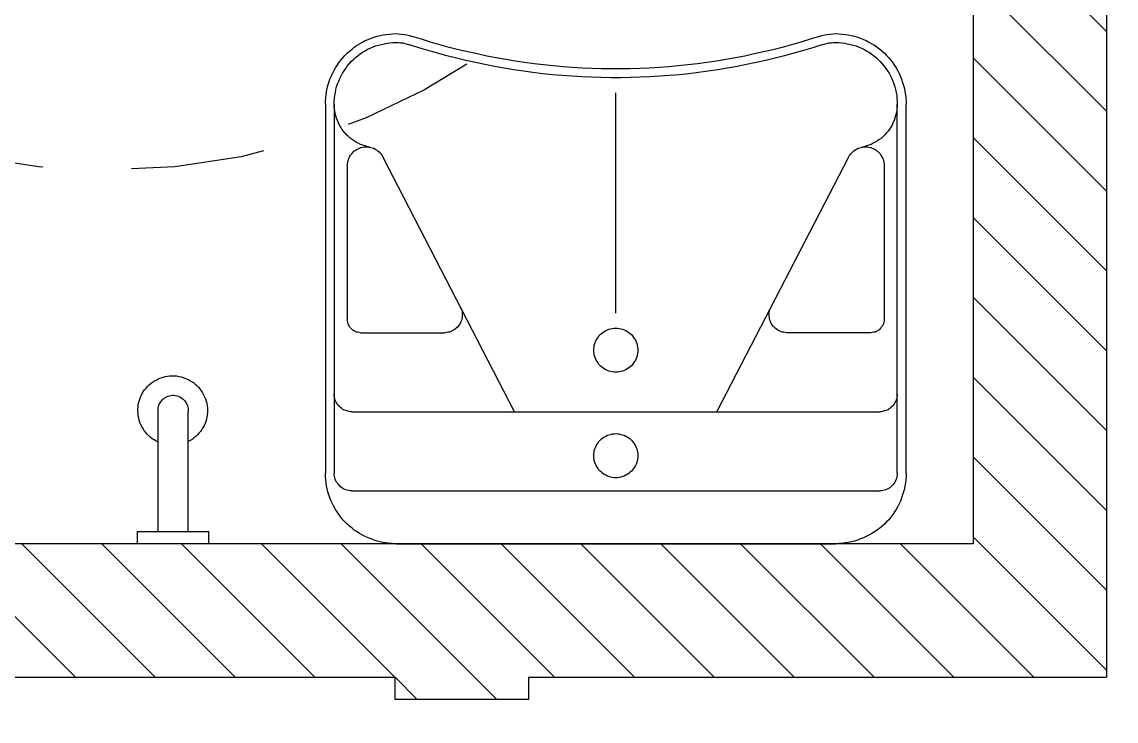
# Model space of a CAD drawing. Header units: millimetres. Extents: x 0 to 2688, y 0 to 2044.
# Drawn here: x 2516.42 to 2517.65, y 2035.253 to 2036.04 of the extents above; entities that cross this region are included whole.
import ezdxf

# ---------------------------------------------------------------- set-up
doc = ezdxf.new("R2010")
doc.units = ezdxf.units.MM
doc.linetypes.add('TRATTEGGIATA', pattern=[0.75, 0.5, -0.25])

# ---------------------------------------------------------------- blocks, each defined once
blk = doc.blocks.new('MIS')
h = blk.add_hatch()
h.set_pattern_fill('ANSI31', color=6, scale=0.02, angle=450)
h.set_pattern_definition([(135, (100, 0), (-0.0449012806, -0.0449012806), [])])
h.paths.add_polyline_path([(2558.9893, 2023.9526), (2558.9893, 2023.6526), (2563.4893, 2023.6526), (2563.4893, 2023.9526)])
h.paths.add_polyline_path([(2558.6893, 2029.9526), (2558.6893, 2023.9526), (2558.9893, 2023.9526), (2558.9893, 2029.9526)])
h.paths.add_polyline_path([(2558.6893, 2034.4526), (2558.6893, 2033.9526), (2558.9893, 2033.9526), (2558.9893, 2034.4526)])
h.paths.add_polyline_path([(2558.6893, 2033.6526), (2558.6893, 2033.5526), (2558.9893, 2033.5526), (2558.9893, 2033.6526)])
h.paths.add_polyline_path([(2558.6893, 2030.3526), (2558.6893, 2030.2526), (2558.9893, 2030.2526), (2558.9893, 2030.3526)])
h.paths.add_polyline_path([(2558.9893, 2030.2526), (2558.9893, 2029.9526), (2559.0893, 2029.9526), (2559.0893, 2030.2526)])
h.paths.add_polyline_path([(2558.6893, 2037.4526), (2558.6893, 2035.9526), (2558.9893, 2035.9526), (2559.0143, 2035.9526), (2559.0143, 2036.1026), (2558.9893, 2036.1026), (2558.9893, 2037.4526)])
h.paths.add_polyline_path([(2558.9893, 2037.7526), (2558.9893, 2037.4526), (2559.8393, 2037.4526), (2559.8393, 2036.1026), (2559.8143, 2036.1026), (2559.8143, 2035.9526), (2559.8393, 2035.9526), (2559.9893, 2035.9526), (2560.0143, 2035.9526), (2560.0143, 2036.1026), (2559.9893, 2036.1026), (2559.9893, 2037.4526), (2560.8393, 2037.4526), (2560.8393, 2036.1026), (2560.8143, 2036.1026), (2560.8143, 2035.9526), (2560.8393, 2035.9526), (2560.9893, 2035.9526), (2561.0143, 2035.9526), (2561.0143, 2036.1026), (2560.9893, 2036.1026), (2560.9893, 2037.4526), (2561.8393, 2037.4526), (2561.8393, 2036.1026), (2561.8143, 2036.1026), (2561.8143, 2035.9526), (2561.8393, 2035.9526), (2561.9893, 2035.9526), (2562.0143, 2035.9526), (2562.0143, 2036.1026), (2561.9893, 2036.1026), (2561.9893, 2037.4526), (2562.8393, 2037.4526), (2562.8393, 2036.1026), (2562.8143, 2036.1026), (2562.8143, 2035.9526), (2562.8393, 2035.9526), (2562.8393, 2035.3026), (2564.0893, 2035.3026), (2564.0893, 2035.4526), (2562.9893, 2035.4526), (2562.9893, 2037.4526), (2563.4893, 2037.4526), (2563.4893, 2037.7526)])
h.paths.add_polyline_path([(2563.7893, 2037.7526), (2563.7893, 2037.4526), (2564.5893, 2037.4526), (2564.5893, 2037.7526)])
h.paths.add_polyline_path([(2565.1893, 2037.7526), (2565.1893, 2035.4526), (2565.0893, 2035.4526), (2565.0893, 2035.3026), (2565.1893, 2035.3026), (2565.1893, 2032.2026), (2565.4893, 2032.2026), (2565.4893, 2032.3026), (2566.4893, 2032.3026), (2566.4893, 2029.9526), (2566.6393, 2029.9526), (2566.6393, 2032.3026), (2569.7893, 2032.3026), (2569.7893, 2033.6526), (2569.4893, 2033.6526), (2569.4893, 2032.4526), (2566.9893, 2032.4526), (2566.9893, 2032.4776), (2566.8393, 2032.4776), (2566.8393, 2032.4526), (2565.4893, 2032.4526), (2565.4893, 2033.3026), (2566.8393, 2033.3026), (2566.8393, 2033.2776), (2566.9893, 2033.2776), (2566.9893, 2033.4776), (2566.8393, 2033.4776), (2566.8393, 2033.4526), (2565.4893, 2033.4526), (2565.4893, 2034.3026), (2566.8393, 2034.3026), (2566.8393, 2034.2776), (2566.9893, 2034.2776), (2566.9893, 2034.4776), (2566.8393, 2034.4776), (2566.8393, 2034.4526), (2565.4893, 2034.4526), (2565.4893, 2035.3026), (2566.8393, 2035.3026), (2566.8393, 2035.2776), (2566.9893, 2035.2776), (2566.9893, 2035.3026), (2567.6393, 2035.3026), (2567.6393, 2036.3526), (2567.4893, 2036.3526), (2567.4893, 2035.4526), (2565.4893, 2035.4526), (2565.4893, 2037.7526)])
h.paths.add_polyline_path([(2569.4893, 2036.3526), (2569.4893, 2033.9526), (2569.7893, 2033.9526), (2569.7893, 2036.3526)], flags=17)
h.paths.add_polyline_path([(2571.9893, 2037.4526), (2571.9893, 2033.9526), (2572.2893, 2033.9526), (2572.2893, 2037.4526)])
h.paths.add_polyline_path([(2571.9893, 2033.6526), (2571.9893, 2030.2526), (2572.2893, 2030.2526), (2572.2893, 2033.6526)])
h.paths.add_polyline_path([(2570.0893, 2023.9526), (2570.0893, 2023.6526), (2571.9893, 2023.6526), (2571.9893, 2023.9526)])
h.paths.add_polyline_path([(2565.1893, 2031.2026), (2565.1893, 2030.2526), (2564.1893, 2030.2526), (2564.1893, 2033.9526), (2563.7893, 2033.9526), (2563.7893, 2033.6526), (2564.0393, 2033.6526), (2564.0393, 2030.2526), (2563.7893, 2030.2526), (2563.7893, 2029.9526), (2565.4893, 2029.9526), (2565.4893, 2031.2026)])
h.paths.add_polyline_path([(2560.0893, 2030.2526), (2560.0893, 2029.9526), (2563.4893, 2029.9526), (2563.4893, 2030.2526)])
h.paths.add_polyline_path([(2558.9893, 2033.9526), (2558.9893, 2033.6526), (2563.4893, 2033.6526), (2563.4893, 2033.9526)])
h.paths.add_polyline_path([(2558.6893, 2031.3526), (2558.9893, 2031.3526), (2558.9893, 2032.5526), (2558.6893, 2032.5526)])
for p, q in [((2567.4893, 2036.3526), (2567.4893, 2035.4526)), ((2567.6393, 2036.3526), (2567.6393, 2035.3026)), ((2566.8058, 2036.0186), (2566.809, 2036.0199)), ((2566.809, 2036.0199), (2566.8124, 2036.0213)), ((2566.8124, 2036.0213), (2566.8158, 2036.0225)), ((2566.8158, 2036.0225), (2566.8192, 2036.0236)), ((2566.8192, 2036.0236), (2566.8226, 2036.0244)), ((2566.8226, 2036.0244), (2566.826, 2036.0252)), ((2566.826, 2036.0252), (2566.8294, 2036.0257)), ((2566.8294, 2036.0257), (2566.8331, 2036.026)), ((2566.8331, 2036.026), (2566.8365, 2036.0262)), ((2566.8365, 2036.0262), (2566.8402, 2036.0265)), ((2566.8402, 2036.0265), (2566.8433, 2036.0262)), ((2566.8433, 2036.0262), (2566.8465, 2036.026)), ((2566.8465, 2036.026), (2566.8496, 2036.0257)), ((2566.8496, 2036.0257), (2566.8525, 2036.0252)), ((2566.8525, 2036.0252), (2566.8557, 2036.0244)), ((2566.8557, 2036.0244), (2566.8585, 2036.0233)), ((2566.869, 2036.0202), (2566.8585, 2036.0233)), ((2566.8792, 2036.017), (2566.869, 2036.0202)), ((2567.3059, 2036.0202), (2567.2956, 2036.017)), ((2567.3164, 2036.0233), (2567.3059, 2036.0202)), ((2567.3164, 2036.0233), (2567.3193, 2036.0244)), ((2567.3193, 2036.0244), (2567.3224, 2036.0252)), ((2567.3224, 2036.0252), (2567.3255, 2036.0257)), ((2567.3255, 2036.0257), (2567.3284, 2036.026)), ((2567.3284, 2036.026), (2567.3316, 2036.0262)), ((2567.3316, 2036.0262), (2567.3347, 2036.0265)), ((2567.3347, 2036.0265), (2567.3384, 2036.0262)), ((2567.3384, 2036.0262), (2567.3418, 2036.026)), ((2567.3418, 2036.026), (2567.3455, 2036.0257)), ((2567.3455, 2036.0257), (2567.3489, 2036.0252)), ((2567.3489, 2036.0252), (2567.3523, 2036.0244)), ((2567.3523, 2036.0244), (2567.356, 2036.0236)), ((2567.356, 2036.0236), (2567.3594, 2036.0225)), ((2567.3594, 2036.0225), (2567.3625, 2036.0213)), ((2567.3625, 2036.0213), (2567.3659, 2036.0199)), ((2567.3659, 2036.0199), (2567.3691, 2036.0186)), ((2566.7854, 2036.0045), (2566.788, 2036.0068)), ((2566.788, 2036.0068), (2566.7909, 2036.0092)), ((2566.7909, 2036.0092), (2566.7935, 2036.0113)), ((2566.7935, 2036.0113), (2566.7967, 2036.0134)), ((2566.7967, 2036.0134), (2566.7995, 2036.0152)), ((2566.7995, 2036.0152), (2566.8027, 2036.017)), ((2566.8027, 2036.017), (2566.8058, 2036.0186)), ((2566.8027, 2036.0055), (2566.8056, 2036.0073)), ((2566.8056, 2036.0073), (2566.8084, 2036.0089)), ((2566.8084, 2036.0089), (2566.8113, 2036.0102)), ((2566.8113, 2036.0102), (2566.8145, 2036.0115)), ((2566.8145, 2036.0115), (2566.8174, 2036.0126)), ((2566.8174, 2036.0126), (2566.8205, 2036.0136)), ((2566.8205, 2036.0136), (2566.8239, 2036.0144)), ((2566.8239, 2036.0144), (2566.8271, 2036.0152)), ((2566.8271, 2036.0152), (2566.8302, 2036.0157)), ((2566.8302, 2036.0157), (2566.8336, 2036.0163)), ((2566.8336, 2036.0163), (2566.8368, 2036.0165)), ((2566.8368, 2036.0165), (2566.8402, 2036.0165)), ((2566.8402, 2036.0165), (2566.8428, 2036.0165)), ((2566.8428, 2036.0165), (2566.8454, 2036.0163)), ((2566.8454, 2036.0163), (2566.848, 2036.016)), ((2566.848, 2036.016), (2566.8504, 2036.0155)), ((2566.8504, 2036.0155), (2566.853, 2036.0147)), ((2566.853, 2036.0147), (2566.8557, 2036.0139)), ((2566.8661, 2036.0107), (2566.8557, 2036.0139)), ((2566.8766, 2036.0076), (2566.8661, 2036.0107)), ((2566.8871, 2036.0045), (2566.8766, 2036.0076)), ((2566.8897, 2036.0139), (2566.8792, 2036.017)), ((2566.9002, 2036.011), (2566.8897, 2036.0139)), ((2566.9107, 2036.0084), (2566.9002, 2036.011)), ((2566.9212, 2036.006), (2566.9107, 2036.0084)), ((2567.2642, 2036.0084), (2567.2537, 2036.006)), ((2567.2747, 2036.011), (2567.2642, 2036.0084)), ((2567.2852, 2036.0139), (2567.2747, 2036.011)), ((2567.2956, 2036.017), (2567.2852, 2036.0139)), ((2567.2985, 2036.0076), (2567.2878, 2036.0045)), ((2567.3091, 2036.0107), (2567.2985, 2036.0076)), ((2567.3193, 2036.0139), (2567.3091, 2036.0107)), ((2567.3193, 2036.0139), (2567.3219, 2036.0147)), ((2567.3219, 2036.0147), (2567.3245, 2036.0155)), ((2567.3245, 2036.0155), (2567.3271, 2036.016)), ((2567.3271, 2036.016), (2567.3295, 2036.0163)), ((2567.3295, 2036.0163), (2567.3321, 2036.0165)), ((2567.3321, 2036.0165), (2567.3347, 2036.0165)), ((2567.3347, 2036.0165), (2567.3381, 2036.0165)), ((2567.3381, 2036.0165), (2567.3413, 2036.0163)), ((2567.3413, 2036.0163), (2567.3447, 2036.0157)), ((2567.3447, 2036.0157), (2567.3478, 2036.0152)), ((2567.3478, 2036.0152), (2567.3513, 2036.0144)), ((2567.3513, 2036.0144), (2567.3544, 2036.0136)), ((2567.3544, 2036.0136), (2567.3576, 2036.0126)), ((2567.3576, 2036.0126), (2567.3604, 2036.0115)), ((2567.3604, 2036.0115), (2567.3636, 2036.0102)), ((2567.3636, 2036.0102), (2567.3665, 2036.0089)), ((2567.3665, 2036.0089), (2567.3693, 2036.0073)), ((2567.3691, 2036.0186), (2567.3722, 2036.017)), ((2567.3693, 2036.0073), (2567.3722, 2036.0055)), ((2567.3722, 2036.017), (2567.3753, 2036.0152)), ((2567.3753, 2036.0152), (2567.3785, 2036.0134)), ((2567.3785, 2036.0134), (2567.3814, 2036.0113)), ((2567.3814, 2036.0113), (2567.3843, 2036.0092)), ((2567.3843, 2036.0092), (2567.3869, 2036.0068)), ((2567.3869, 2036.0068), (2567.3895, 2036.0045)), ((2566.7762, 2035.9937), (2566.7783, 2035.9966)), ((2566.7783, 2035.9966), (2566.7806, 2035.9992)), ((2566.7806, 2035.9992), (2566.783, 2036.0018)), ((2566.783, 2036.0018), (2566.7854, 2036.0045)), ((2566.7877, 2035.9927), (2566.7901, 2035.995)), ((2566.7901, 2035.995), (2566.7924, 2035.9974)), ((2566.7924, 2035.9974), (2566.7948, 2035.9995)), ((2566.7948, 2035.9995), (2566.7974, 2036.0016)), ((2566.7974, 2036.0016), (2566.8001, 2036.0037)), ((2566.8001, 2036.0037), (2566.8027, 2036.0055)), ((2566.8976, 2036.0016), (2566.8871, 2036.0045)), ((2566.9084, 2035.9989), (2566.8976, 2036.0016)), ((2566.9188, 2035.9963), (2566.9084, 2035.9989)), ((2566.9296, 2035.9939), (2566.9188, 2035.9963)), ((2566.9317, 2036.0037), (2566.9212, 2036.006)), ((2566.9424, 2036.0013), (2566.9317, 2036.0037)), ((2566.9529, 2035.9992), (2566.9424, 2036.0013)), ((2566.9637, 2035.9974), (2566.9529, 2035.9992)), ((2566.9742, 2035.9955), (2566.9637, 2035.9974)), ((2566.9849, 2035.9939), (2566.9742, 2035.9955)), ((2567.2007, 2035.9955), (2567.19, 2035.9939)), ((2567.2112, 2035.9974), (2567.2007, 2035.9955)), ((2567.222, 2035.9992), (2567.2112, 2035.9974)), ((2567.2327, 2036.0013), (2567.222, 2035.9992)), ((2567.2432, 2036.0037), (2567.2327, 2036.0013)), ((2567.2537, 2036.006), (2567.2432, 2036.0037)), ((2567.2561, 2035.9963), (2567.2453, 2035.9939)), ((2567.2668, 2035.9989), (2567.2561, 2035.9963)), ((2567.2773, 2036.0016), (2567.2668, 2035.9989)), ((2567.2878, 2036.0045), (2567.2773, 2036.0016)), ((2567.3722, 2036.0055), (2567.3751, 2036.0037)), ((2567.3751, 2036.0037), (2567.3777, 2036.0016)), ((2567.3777, 2036.0016), (2567.3801, 2035.9995)), ((2567.3801, 2035.9995), (2567.3827, 2035.9974)), ((2567.3827, 2035.9974), (2567.3848, 2035.995)), ((2567.3848, 2035.995), (2567.3872, 2035.9927)), ((2567.3895, 2036.0045), (2567.3919, 2036.0018)), ((2567.3919, 2036.0018), (2567.3945, 2035.9992)), ((2567.3945, 2035.9992), (2567.3966, 2035.9966)), ((2567.3966, 2035.9966), (2567.3989, 2035.9937)), ((2566.7689, 2035.9817), (2566.7704, 2035.9848)), ((2566.7704, 2035.9848), (2566.7723, 2035.9879)), ((2566.7723, 2035.9879), (2566.7741, 2035.9908)), ((2566.7741, 2035.9908), (2566.7762, 2035.9937)), ((2566.7801, 2035.9819), (2566.782, 2035.9848)), ((2566.782, 2035.9848), (2566.7838, 2035.9874)), ((2566.7838, 2035.9874), (2566.7856, 2035.99)), ((2566.7856, 2035.99), (2566.7877, 2035.9927)), ((2566.9404, 2035.9916), (2566.9296, 2035.9939)), ((2566.9511, 2035.9895), (2566.9404, 2035.9916)), ((2566.9619, 2035.9877), (2566.9511, 2035.9895)), ((2566.9729, 2035.9858), (2566.9619, 2035.9877)), ((2566.9836, 2035.9843), (2566.9729, 2035.9858)), ((2566.9944, 2035.9827), (2566.9836, 2035.9843)), ((2566.9957, 2035.9927), (2566.9849, 2035.9939)), ((2567.0054, 2035.9814), (2566.9944, 2035.9827)), ((2567.0064, 2035.9914), (2566.9957, 2035.9927)), ((2567.0172, 2035.9903), (2567.0064, 2035.9914)), ((2567.0279, 2035.9892), (2567.0172, 2035.9903)), ((2567.0387, 2035.9884), (2567.0279, 2035.9892)), ((2567.0497, 2035.9877), (2567.0387, 2035.9884)), ((2567.0605, 2035.9874), (2567.0497, 2035.9877)), ((2567.0712, 2035.9869), (2567.0605, 2035.9874)), ((2567.1037, 2035.9869), (2567.0712, 2035.9869)), ((2567.1145, 2035.9874), (2567.1037, 2035.9869)), ((2567.1252, 2035.9877), (2567.1145, 2035.9874)), ((2567.1362, 2035.9884), (2567.1252, 2035.9877)), ((2567.147, 2035.9892), (2567.1362, 2035.9884)), ((2567.1577, 2035.9903), (2567.147, 2035.9892)), ((2567.1685, 2035.9914), (2567.1577, 2035.9903)), ((2567.1792, 2035.9927), (2567.1685, 2035.9914)), ((2567.1805, 2035.9827), (2567.1695, 2035.9814)), ((2567.19, 2035.9939), (2567.1792, 2035.9927)), ((2567.1913, 2035.9843), (2567.1805, 2035.9827)), ((2567.2023, 2035.9858), (2567.1913, 2035.9843)), ((2567.213, 2035.9877), (2567.2023, 2035.9858)), ((2567.2238, 2035.9895), (2567.213, 2035.9877)), ((2567.2346, 2035.9916), (2567.2238, 2035.9895)), ((2567.2453, 2035.9939), (2567.2346, 2035.9916)), ((2567.3872, 2035.9927), (2567.3893, 2035.99)), ((2567.3893, 2035.99), (2567.3911, 2035.9874)), ((2567.3911, 2035.9874), (2567.3932, 2035.9848)), ((2567.3932, 2035.9848), (2567.3948, 2035.9819)), ((2567.3989, 2035.9937), (2567.4008, 2035.9908)), ((2567.4008, 2035.9908), (2567.4026, 2035.9879)), ((2567.4026, 2035.9879), (2567.4045, 2035.9848)), ((2567.4045, 2035.9848), (2567.4061, 2035.9817)), ((2566.7639, 2035.9683), (2566.7649, 2035.9717)), ((2566.7649, 2035.9717), (2566.766, 2035.9751)), ((2566.766, 2035.9751), (2566.7673, 2035.9782)), ((2566.7673, 2035.9782), (2566.7689, 2035.9817)), ((2566.7736, 2035.9667), (2566.7746, 2035.9699)), ((2566.7746, 2035.9699), (2566.7759, 2035.973)), ((2566.7759, 2035.973), (2566.7772, 2035.9761)), ((2566.7772, 2035.9761), (2566.7786, 2035.979)), ((2566.7786, 2035.979), (2566.7801, 2035.9819)), ((2567.0164, 2035.9803), (2567.0054, 2035.9814)), ((2567.0272, 2035.9793), (2567.0164, 2035.9803)), ((2567.0382, 2035.9785), (2567.0272, 2035.9793)), ((2567.0492, 2035.978), (2567.0382, 2035.9785)), ((2567.0602, 2035.9775), (2567.0492, 2035.978)), ((2567.0709, 2035.9772), (2567.0602, 2035.9775)), ((2567.082, 2035.9769), (2567.0709, 2035.9772)), ((2567.093, 2035.9769), (2567.082, 2035.9769)), ((2567.104, 2035.9772), (2567.093, 2035.9769)), ((2567.115, 2035.9775), (2567.104, 2035.9772)), ((2567.1257, 2035.978), (2567.115, 2035.9775)), ((2567.1368, 2035.9785), (2567.1257, 2035.978)), ((2567.1478, 2035.9793), (2567.1368, 2035.9785)), ((2567.1588, 2035.9803), (2567.1478, 2035.9793)), ((2567.1695, 2035.9814), (2567.1588, 2035.9803)), ((2567.3948, 2035.9819), (2567.3964, 2035.979)), ((2567.3964, 2035.979), (2567.3979, 2035.9761)), ((2567.3979, 2035.9761), (2567.3992, 2035.973)), ((2567.3992, 2035.973), (2567.4003, 2035.9699)), ((2567.4003, 2035.9699), (2567.4013, 2035.9667)), ((2567.4061, 2035.9817), (2567.4076, 2035.9782)), ((2567.4076, 2035.9782), (2567.4089, 2035.9751)), ((2567.4089, 2035.9751), (2567.41, 2035.9717)), ((2567.41, 2035.9717), (2567.4111, 2035.9683)), ((2566.7613, 2035.9544), (2566.7618, 2035.9578)), ((2566.7618, 2035.9578), (2566.7623, 2035.9615)), ((2566.7623, 2035.9615), (2566.7631, 2035.9649)), ((2566.7631, 2035.9649), (2566.7639, 2035.9683)), ((2566.7715, 2035.957), (2566.7723, 2035.9604)), ((2566.7723, 2035.9604), (2566.7728, 2035.9635)), ((2566.7728, 2035.9635), (2566.7736, 2035.9667)), ((2567.0874, 2035.7121), (2567.0874, 2035.9599)), ((2567.4013, 2035.9667), (2567.4021, 2035.9635)), ((2567.4021, 2035.9635), (2567.4029, 2035.9604)), ((2567.4029, 2035.9604), (2567.4034, 2035.957)), ((2567.4111, 2035.9683), (2567.4121, 2035.9649)), ((2567.4121, 2035.9649), (2567.4126, 2035.9615)), ((2567.4126, 2035.9615), (2567.4131, 2035.9578)), ((2567.4131, 2035.9578), (2567.4136, 2035.9544)), ((2566.761, 2035.9507), (2566.7613, 2035.9544)), ((2566.761, 2035.9473), (2566.761, 2035.9507)), ((2566.761, 2035.9473), (2566.761, 2035.5319)), ((2566.7709, 2035.9504), (2566.7712, 2035.9539)), ((2566.7709, 2035.9473), (2566.7709, 2035.9504)), ((2566.7709, 2035.9473), (2566.7709, 2035.5319)), ((2566.7709, 2035.9447), (2566.7709, 2035.9473)), ((2566.7712, 2035.9539), (2566.7715, 2035.957)), ((2567.4034, 2035.957), (2567.4037, 2035.9539)), ((2567.4037, 2035.9539), (2567.4039, 2035.9504)), ((2567.4039, 2035.9504), (2567.4039, 2035.9473)), ((2567.4039, 2035.5319), (2567.4039, 2035.9473)), ((2567.4039, 2035.9473), (2567.4039, 2035.9447)), ((2567.4136, 2035.9544), (2567.4139, 2035.9507)), ((2567.4139, 2035.9507), (2567.4139, 2035.9473)), ((2567.4139, 2035.5319), (2567.4139, 2035.9473)), ((2566.7712, 2035.9418), (2566.7709, 2035.9447)), ((2566.7715, 2035.9392), (2566.7712, 2035.9418)), ((2566.772, 2035.9366), (2566.7715, 2035.9392)), ((2566.7728, 2035.9339), (2566.772, 2035.9366)), ((2566.7736, 2035.9313), (2566.7728, 2035.9339)), ((2567.4021, 2035.9339), (2567.4013, 2035.9313)), ((2567.4029, 2035.9366), (2567.4021, 2035.9339)), ((2567.4034, 2035.9392), (2567.4029, 2035.9366)), ((2567.4037, 2035.9418), (2567.4034, 2035.9392)), ((2567.4039, 2035.9447), (2567.4037, 2035.9418)), ((2566.7746, 2035.9287), (2566.7736, 2035.9313)), ((2566.7757, 2035.9261), (2566.7746, 2035.9287)), ((2566.7767, 2035.9237), (2566.7757, 2035.9261)), ((2566.7783, 2035.9213), (2566.7767, 2035.9237)), ((2566.7796, 2035.919), (2566.7783, 2035.9213)), ((2567.3966, 2035.9213), (2567.3953, 2035.919)), ((2567.3982, 2035.9237), (2567.3966, 2035.9213)), ((2567.3992, 2035.9261), (2567.3982, 2035.9237)), ((2567.4006, 2035.9287), (2567.3992, 2035.9261)), ((2567.4013, 2035.9313), (2567.4006, 2035.9287)), ((2566.7814, 2035.9169), (2566.7796, 2035.919)), ((2566.783, 2035.9148), (2566.7814, 2035.9169)), ((2566.7848, 2035.9127), (2566.783, 2035.9148)), ((2566.7869, 2035.9109), (2566.7848, 2035.9127)), ((2566.7888, 2035.909), (2566.7869, 2035.9109)), ((2566.7911, 2035.9074), (2566.7888, 2035.909)), ((2567.3861, 2035.909), (2567.3838, 2035.9074)), ((2567.3882, 2035.9109), (2567.3861, 2035.909)), ((2567.39, 2035.9127), (2567.3882, 2035.9109)), ((2567.3919, 2035.9148), (2567.39, 2035.9127)), ((2567.3937, 2035.9169), (2567.3919, 2035.9148)), ((2567.3953, 2035.919), (2567.3937, 2035.9169)), ((2566.7932, 2035.9059), (2566.7911, 2035.9074)), ((2566.7956, 2035.9045), (2566.7932, 2035.9059)), ((2566.7946, 2035.8951), (2566.7959, 2035.8962)), ((2566.798, 2035.9032), (2566.7956, 2035.9045)), ((2566.7959, 2035.8962), (2566.7977, 2035.8969)), ((2566.7977, 2035.8969), (2566.7993, 2035.8977)), ((2566.8006, 2035.9019), (2566.798, 2035.9032)), ((2566.7993, 2035.8977), (2566.8009, 2035.8983)), ((2566.8029, 2035.9009), (2566.8006, 2035.9019)), ((2566.8009, 2035.8983), (2566.8027, 2035.8988)), ((2566.8027, 2035.8988), (2566.8045, 2035.899)), ((2566.8056, 2035.9001), (2566.8029, 2035.9009)), ((2566.8045, 2035.899), (2566.8082, 2035.899)), ((2566.8082, 2035.8993), (2566.8056, 2035.9001)), ((2566.8108, 2035.8988), (2566.8082, 2035.8993)), ((2566.8082, 2035.899), (2566.81, 2035.8988)), ((2566.81, 2035.8988), (2566.8116, 2035.8985)), ((2566.8116, 2035.8985), (2566.8134, 2035.898)), ((2566.8134, 2035.898), (2566.8153, 2035.8975)), ((2566.8153, 2035.8975), (2566.8168, 2035.8967)), ((2566.8168, 2035.8967), (2566.8184, 2035.8956)), ((2567.3565, 2035.8956), (2567.3581, 2035.8967)), ((2567.3581, 2035.8967), (2567.3599, 2035.8975)), ((2567.3599, 2035.8975), (2567.3615, 2035.898)), ((2567.3615, 2035.898), (2567.3633, 2035.8985)), ((2567.3633, 2035.8985), (2567.3649, 2035.8988)), ((2567.3667, 2035.8993), (2567.3641, 2035.8988)), ((2567.3649, 2035.8988), (2567.3667, 2035.899)), ((2567.3693, 2035.9001), (2567.3667, 2035.8993)), ((2567.3667, 2035.899), (2567.3704, 2035.899)), ((2567.3719, 2035.9009), (2567.3693, 2035.9001)), ((2567.3704, 2035.899), (2567.3722, 2035.8988)), ((2567.3746, 2035.9019), (2567.3719, 2035.9009)), ((2567.3722, 2035.8988), (2567.3741, 2035.8983)), ((2567.3741, 2035.8983), (2567.3756, 2035.8977)), ((2567.3769, 2035.9032), (2567.3746, 2035.9019)), ((2567.3756, 2035.8977), (2567.3775, 2035.8969)), ((2567.3793, 2035.9045), (2567.3769, 2035.9032)), ((2567.3775, 2035.8969), (2567.3791, 2035.8962)), ((2567.3791, 2035.8962), (2567.3804, 2035.8951)), ((2567.3816, 2035.9059), (2567.3793, 2035.9045)), ((2567.3838, 2035.9074), (2567.3816, 2035.9059)), ((2566.7864, 2035.8833), (2566.7869, 2035.8851)), ((2566.7869, 2035.8851), (2566.7877, 2035.8867)), ((2566.7877, 2035.8867), (2566.7885, 2035.8886)), ((2566.7885, 2035.8886), (2566.7893, 2035.8899)), ((2566.7893, 2035.8899), (2566.7906, 2035.8914)), ((2566.7906, 2035.8914), (2566.7917, 2035.8928)), ((2566.7917, 2035.8928), (2566.793, 2035.8941)), ((2566.793, 2035.8941), (2566.7946, 2035.8951)), ((2566.8184, 2035.8956), (2566.8197, 2035.8946)), ((2566.8197, 2035.8946), (2566.8213, 2035.8935)), ((2566.8213, 2035.8935), (2566.8226, 2035.8922)), ((2566.8226, 2035.8922), (2566.8236, 2035.8909)), ((2566.8236, 2035.8909), (2566.8247, 2035.8893)), ((2566.8247, 2035.8893), (2566.8255, 2035.8878)), ((2566.9737, 2035.6012), (2566.8255, 2035.8878)), ((2567.2012, 2035.6012), (2567.3494, 2035.8878)), ((2567.3494, 2035.8878), (2567.3502, 2035.8893)), ((2567.3502, 2035.8893), (2567.3513, 2035.8909)), ((2567.3513, 2035.8909), (2567.3526, 2035.8922)), ((2567.3526, 2035.8922), (2567.3539, 2035.8935)), ((2567.3539, 2035.8935), (2567.3552, 2035.8946)), ((2567.3552, 2035.8946), (2567.3565, 2035.8956)), ((2567.3804, 2035.8951), (2567.3819, 2035.8941)), ((2567.3819, 2035.8941), (2567.3833, 2035.8928)), ((2567.3833, 2035.8928), (2567.3846, 2035.8914)), ((2567.3846, 2035.8914), (2567.3856, 2035.8899)), ((2567.3856, 2035.8899), (2567.3864, 2035.8886)), ((2567.3864, 2035.8886), (2567.3874, 2035.8867)), ((2567.3874, 2035.8867), (2567.388, 2035.8851)), ((2567.388, 2035.8851), (2567.3885, 2035.8833)), ((2566.7856, 2035.8781), (2566.7859, 2035.8799)), ((2566.7856, 2035.8781), (2566.7856, 2035.705)), ((2566.7859, 2035.8799), (2566.7862, 2035.8817)), ((2566.7862, 2035.8817), (2566.7864, 2035.8833)), ((2567.3885, 2035.8833), (2567.389, 2035.8817)), ((2567.389, 2035.8817), (2567.3893, 2035.8799)), ((2567.3893, 2035.8799), (2567.3893, 2035.8781)), ((2567.3893, 2035.8781), (2567.3893, 2035.705)), ((2566.9128, 2035.7189), (2566.9136, 2035.7173)), ((2566.9136, 2035.7173), (2566.9141, 2035.7158)), ((2566.9141, 2035.7158), (2566.9147, 2035.7141)), ((2566.9147, 2035.7141), (2566.9149, 2035.7123)), ((2566.9149, 2035.7123), (2566.9149, 2035.7087)), ((2567.26, 2035.7123), (2567.2605, 2035.7141)), ((2567.26, 2035.7087), (2567.26, 2035.7123)), ((2567.2605, 2035.7141), (2567.2608, 2035.7158)), ((2567.2608, 2035.7158), (2567.2613, 2035.7173)), ((2567.2613, 2035.7173), (2567.2621, 2035.7189)), ((2566.7859, 2035.7034), (2566.7856, 2035.705)), ((2566.7862, 2035.7019), (2566.7859, 2035.7034)), ((2566.7864, 2035.7003), (2566.7862, 2035.7019)), ((2566.7869, 2035.699), (2566.7864, 2035.7003)), ((2566.9125, 2035.7003), (2566.9115, 2035.699)), ((2566.9133, 2035.7021), (2566.9125, 2035.7003)), ((2566.9139, 2035.7037), (2566.9133, 2035.7021)), ((2566.9144, 2035.7053), (2566.9139, 2035.7037)), ((2566.9147, 2035.7071), (2566.9144, 2035.7053)), ((2566.9149, 2035.7087), (2566.9147, 2035.7071)), ((2567.2603, 2035.7071), (2567.26, 2035.7087)), ((2567.2605, 2035.7053), (2567.2603, 2035.7071)), ((2567.261, 2035.7037), (2567.2605, 2035.7053)), ((2567.2616, 2035.7021), (2567.261, 2035.7037)), ((2567.2623, 2035.7003), (2567.2616, 2035.7021)), ((2567.2634, 2035.699), (2567.2623, 2035.7003)), ((2567.3885, 2035.7003), (2567.388, 2035.699)), ((2567.389, 2035.7019), (2567.3885, 2035.7003)), ((2567.3893, 2035.7034), (2567.389, 2035.7019)), ((2567.3893, 2035.705), (2567.3893, 2035.7034)), ((2566.7877, 2035.6976), (2566.7869, 2035.699)), ((2566.7885, 2035.6964), (2566.7877, 2035.6976)), ((2566.7896, 2035.695), (2566.7885, 2035.6964)), ((2566.7906, 2035.694), (2566.7896, 2035.695)), ((2566.7919, 2035.6929), (2566.7906, 2035.694)), ((2566.7932, 2035.6922), (2566.7919, 2035.6929)), ((2566.7946, 2035.6914), (2566.7932, 2035.6922)), ((2566.7959, 2035.6908), (2566.7946, 2035.6914)), ((2566.7974, 2035.6906), (2566.7959, 2035.6908)), ((2566.799, 2035.6903), (2566.7974, 2035.6906)), ((2566.8006, 2035.69), (2566.799, 2035.6903)), ((2566.8006, 2035.69), (2566.8952, 2035.69)), ((2566.8971, 2035.6903), (2566.8952, 2035.69)), ((2566.8987, 2035.6906), (2566.8971, 2035.6903)), ((2566.9005, 2035.6908), (2566.8987, 2035.6906)), ((2566.9021, 2035.6914), (2566.9005, 2035.6908)), ((2566.9036, 2035.6922), (2566.9021, 2035.6914)), ((2566.9052, 2035.6929), (2566.9036, 2035.6922)), ((2566.9068, 2035.694), (2566.9052, 2035.6929)), ((2566.9081, 2035.695), (2566.9068, 2035.694)), ((2566.9094, 2035.6961), (2566.9081, 2035.695)), ((2566.9104, 2035.6974), (2566.9094, 2035.6961)), ((2566.9115, 2035.699), (2566.9104, 2035.6974)), ((2567.0686, 2035.6864), (2567.0699, 2035.688)), ((2567.0699, 2035.688), (2567.0715, 2035.6893)), ((2567.0715, 2035.6893), (2567.073, 2035.6903)), ((2567.073, 2035.6903), (2567.0746, 2035.6914)), ((2567.0746, 2035.6914), (2567.0762, 2035.6924)), ((2567.0762, 2035.6924), (2567.078, 2035.6932)), ((2567.078, 2035.6932), (2567.0798, 2035.694)), ((2567.0798, 2035.694), (2567.0817, 2035.6945)), ((2567.0817, 2035.6945), (2567.0835, 2035.6948)), ((2567.0835, 2035.6948), (2567.0856, 2035.695)), ((2567.0856, 2035.695), (2567.0893, 2035.695)), ((2567.0893, 2035.695), (2567.0914, 2035.6948)), ((2567.0914, 2035.6948), (2567.0932, 2035.6945)), ((2567.0932, 2035.6945), (2567.095, 2035.694)), ((2567.095, 2035.694), (2567.0969, 2035.6932)), ((2567.0969, 2035.6932), (2567.0988, 2035.6924)), ((2567.0988, 2035.6924), (2567.1003, 2035.6914)), ((2567.1003, 2035.6914), (2567.1021, 2035.6903)), ((2567.1021, 2035.6903), (2567.1035, 2035.6893)), ((2567.1035, 2035.6893), (2567.105, 2035.688)), ((2567.105, 2035.688), (2567.1063, 2035.6864)), ((2567.2645, 2035.6974), (2567.2634, 2035.699)), ((2567.2655, 2035.6961), (2567.2645, 2035.6974)), ((2567.2668, 2035.695), (2567.2655, 2035.6961)), ((2567.2681, 2035.694), (2567.2668, 2035.695)), ((2567.2697, 2035.6929), (2567.2681, 2035.694)), ((2567.2713, 2035.6922), (2567.2697, 2035.6929)), ((2567.2728, 2035.6914), (2567.2713, 2035.6922)), ((2567.2744, 2035.6908), (2567.2728, 2035.6914)), ((2567.2763, 2035.6906), (2567.2744, 2035.6908)), ((2567.2781, 2035.6903), (2567.2763, 2035.6906)), ((2567.2796, 2035.69), (2567.2781, 2035.6903)), ((2567.3743, 2035.69), (2567.2796, 2035.69)), ((2567.3759, 2035.6903), (2567.3743, 2035.69)), ((2567.3775, 2035.6906), (2567.3759, 2035.6903)), ((2567.3791, 2035.6908), (2567.3775, 2035.6906)), ((2567.3804, 2035.6914), (2567.3791, 2035.6908)), ((2567.3819, 2035.6922), (2567.3804, 2035.6914)), ((2567.3833, 2035.6929), (2567.3819, 2035.6922)), ((2567.3843, 2035.694), (2567.3833, 2035.6929)), ((2567.3853, 2035.695), (2567.3843, 2035.694)), ((2567.3864, 2035.6964), (2567.3853, 2035.695)), ((2567.3872, 2035.6976), (2567.3864, 2035.6964)), ((2567.388, 2035.699), (2567.3872, 2035.6976)), ((2567.0631, 2035.6743), (2567.0633, 2035.6761)), ((2567.0633, 2035.6761), (2567.0639, 2035.678)), ((2567.0639, 2035.678), (2567.0646, 2035.6798)), ((2567.0646, 2035.6798), (2567.0654, 2035.6816)), ((2567.0654, 2035.6816), (2567.0665, 2035.6832)), ((2567.0665, 2035.6832), (2567.0675, 2035.6848)), ((2567.0675, 2035.6848), (2567.0686, 2035.6864)), ((2567.1063, 2035.6864), (2567.1074, 2035.6848)), ((2567.1074, 2035.6848), (2567.1087, 2035.6832)), ((2567.1087, 2035.6832), (2567.1095, 2035.6816)), ((2567.1095, 2035.6816), (2567.1103, 2035.6798)), ((2567.1103, 2035.6798), (2567.111, 2035.678)), ((2567.111, 2035.678), (2567.1116, 2035.6761)), ((2567.1116, 2035.6761), (2567.1118, 2035.6743)), ((2567.0628, 2035.6722), (2567.0631, 2035.6743)), ((2567.0628, 2035.6686), (2567.0628, 2035.6722)), ((2567.0631, 2035.6665), (2567.0628, 2035.6686)), ((2567.0633, 2035.6646), (2567.0631, 2035.6665)), ((2567.0639, 2035.6628), (2567.0633, 2035.6646)), ((2567.0646, 2035.661), (2567.0639, 2035.6628)), ((2567.111, 2035.6628), (2567.1103, 2035.661)), ((2567.1116, 2035.6646), (2567.111, 2035.6628)), ((2567.1118, 2035.6665), (2567.1116, 2035.6646)), ((2567.1118, 2035.6743), (2567.1121, 2035.6722)), ((2567.1121, 2035.6686), (2567.1118, 2035.6665)), ((2567.1121, 2035.6722), (2567.1121, 2035.6686)), ((2567.0654, 2035.6591), (2567.0646, 2035.661)), ((2567.0665, 2035.6575), (2567.0654, 2035.6591)), ((2567.0675, 2035.656), (2567.0665, 2035.6575)), ((2567.0686, 2035.6544), (2567.0675, 2035.656)), ((2567.0699, 2035.6528), (2567.0686, 2035.6544)), ((2567.0715, 2035.6515), (2567.0699, 2035.6528)), ((2567.073, 2035.6505), (2567.0715, 2035.6515)), ((2567.0746, 2035.6494), (2567.073, 2035.6505)), ((2567.1021, 2035.6505), (2567.1003, 2035.6494)), ((2567.1035, 2035.6515), (2567.1021, 2035.6505)), ((2567.105, 2035.6528), (2567.1035, 2035.6515)), ((2567.1063, 2035.6544), (2567.105, 2035.6528)), ((2567.1074, 2035.656), (2567.1063, 2035.6544)), ((2567.1087, 2035.6575), (2567.1074, 2035.656)), ((2567.1095, 2035.6591), (2567.1087, 2035.6575)), ((2567.1103, 2035.661), (2567.1095, 2035.6591)), ((2566.5713, 2035.6371), (2566.5736, 2035.6384)), ((2566.5736, 2035.6384), (2566.576, 2035.6392)), ((2566.576, 2035.6392), (2566.5784, 2035.64)), ((2566.5784, 2035.64), (2566.5808, 2035.6406)), ((2566.5808, 2035.6406), (2566.5834, 2035.6411)), ((2566.5834, 2035.6411), (2566.5858, 2035.6414)), ((2566.5858, 2035.6414), (2566.5885, 2035.6416)), ((2566.5885, 2035.6416), (2566.5912, 2035.6416)), ((2566.5912, 2035.6416), (2566.5935, 2035.6414)), ((2566.5935, 2035.6414), (2566.5962, 2035.6408)), ((2566.5962, 2035.6408), (2566.5988, 2035.6403)), ((2566.5988, 2035.6403), (2566.6012, 2035.6398)), ((2566.6012, 2035.6398), (2566.6036, 2035.6387)), ((2566.6036, 2035.6387), (2566.606, 2035.6379)), ((2566.606, 2035.6379), (2566.6081, 2035.6366)), ((2567.0762, 2035.6484), (2567.0746, 2035.6494)), ((2567.078, 2035.6476), (2567.0762, 2035.6484)), ((2567.0798, 2035.6468), (2567.078, 2035.6476)), ((2567.0817, 2035.6463), (2567.0798, 2035.6468)), ((2567.0835, 2035.646), (2567.0817, 2035.6463)), ((2567.0856, 2035.6457), (2567.0835, 2035.646)), ((2567.0874, 2035.6457), (2567.0856, 2035.6457)), ((2567.0893, 2035.6457), (2567.0874, 2035.6457)), ((2567.0914, 2035.646), (2567.0893, 2035.6457)), ((2567.0932, 2035.6463), (2567.0914, 2035.646)), ((2567.095, 2035.6468), (2567.0932, 2035.6463)), ((2567.0969, 2035.6476), (2567.095, 2035.6468)), ((2567.0988, 2035.6484), (2567.0969, 2035.6476)), ((2567.1003, 2035.6494), (2567.0988, 2035.6484)), ((2566.5561, 2035.6236), (2566.5577, 2035.6257)), ((2566.5577, 2035.6257), (2566.5593, 2035.6276)), ((2566.5593, 2035.6276), (2566.5609, 2035.6297)), ((2566.5609, 2035.6297), (2566.5628, 2035.6313)), ((2566.5628, 2035.6313), (2566.5649, 2035.6331)), ((2566.5649, 2035.6331), (2566.5667, 2035.6345)), ((2566.5667, 2035.6345), (2566.5689, 2035.636)), ((2566.5689, 2035.636), (2566.5713, 2035.6371)), ((2566.6081, 2035.6366), (2566.6105, 2035.6353)), ((2566.6105, 2035.6353), (2566.6126, 2035.6339)), ((2566.6126, 2035.6339), (2566.6145, 2035.6323)), ((2566.6145, 2035.6323), (2566.6163, 2035.6305)), ((2566.6163, 2035.6305), (2566.6182, 2035.6286)), ((2566.6182, 2035.6286), (2566.6198, 2035.6268)), ((2566.6198, 2035.6268), (2566.6213, 2035.6246)), ((2566.5511, 2035.6119), (2566.5519, 2035.6143)), ((2566.5519, 2035.6143), (2566.5527, 2035.6167)), ((2566.5527, 2035.6167), (2566.5537, 2035.6191)), ((2566.5537, 2035.6191), (2566.5548, 2035.6215)), ((2566.5548, 2035.6215), (2566.5561, 2035.6236)), ((2566.576, 2035.6124), (2566.5771, 2035.6138)), ((2566.5771, 2035.6138), (2566.5781, 2035.6151)), ((2566.5781, 2035.6151), (2566.5795, 2035.6162)), ((2566.5795, 2035.6162), (2566.5808, 2035.617)), ((2566.5808, 2035.617), (2566.5824, 2035.6178)), ((2566.5824, 2035.6178), (2566.584, 2035.6185)), ((2566.584, 2035.6185), (2566.5856, 2035.6191)), ((2566.5856, 2035.6191), (2566.5872, 2035.6193)), ((2566.5872, 2035.6193), (2566.589, 2035.6196)), ((2566.589, 2035.6196), (2566.5906, 2035.6196)), ((2566.5906, 2035.6196), (2566.5922, 2035.6193)), ((2566.5922, 2035.6193), (2566.5941, 2035.6191)), ((2566.5941, 2035.6191), (2566.5957, 2035.6185)), ((2566.5957, 2035.6185), (2566.5972, 2035.6178)), ((2566.5972, 2035.6178), (2566.5986, 2035.617)), ((2566.5986, 2035.617), (2566.6001, 2035.6162)), ((2566.6001, 2035.6162), (2566.6012, 2035.6151)), ((2566.6012, 2035.6151), (2566.6025, 2035.6138)), ((2566.6025, 2035.6138), (2566.6036, 2035.6124)), ((2566.6213, 2035.6246), (2566.6227, 2035.6225)), ((2566.6227, 2035.6225), (2566.624, 2035.6201)), ((2566.624, 2035.6201), (2566.6251, 2035.618)), ((2566.6251, 2035.618), (2566.6261, 2035.6156)), ((2566.6261, 2035.6156), (2566.6269, 2035.613)), ((2566.6269, 2035.613), (2566.6275, 2035.6106)), ((2566.7709, 2035.6193), (2566.7709, 2035.6208)), ((2566.7712, 2035.6174), (2566.7709, 2035.6193)), ((2566.7715, 2035.6159), (2566.7712, 2035.6174)), ((2566.772, 2035.6143), (2566.7715, 2035.6159)), ((2566.7728, 2035.6127), (2566.772, 2035.6143)), ((2567.4029, 2035.6143), (2567.4021, 2035.6127)), ((2567.4034, 2035.6159), (2567.4029, 2035.6143)), ((2567.4037, 2035.6174), (2567.4034, 2035.6159)), ((2567.4039, 2035.6193), (2567.4037, 2035.6174)), ((2567.4039, 2035.6208), (2567.4039, 2035.6193)), ((2566.55, 2035.6042), (2566.5503, 2035.6066)), ((2566.55, 2035.6016), (2566.55, 2035.6042)), ((2566.5503, 2035.5989), (2566.55, 2035.6016)), ((2566.5503, 2035.6066), (2566.5506, 2035.6093)), ((2566.5506, 2035.6093), (2566.5511, 2035.6119)), ((2566.5728, 2035.6047), (2566.5731, 2035.6063)), ((2566.5728, 2035.6013), (2566.5728, 2035.6047)), ((2566.5728, 2035.4663), (2566.5728, 2035.6013)), ((2566.5731, 2035.6063), (2566.5736, 2035.6079)), ((2566.5736, 2035.6079), (2566.5742, 2035.6095)), ((2566.5742, 2035.6095), (2566.575, 2035.6111)), ((2566.575, 2035.6111), (2566.576, 2035.6124)), ((2566.6036, 2035.6124), (2566.6044, 2035.6111)), ((2566.6044, 2035.6111), (2566.6052, 2035.6095)), ((2566.6052, 2035.6095), (2566.606, 2035.6079)), ((2566.606, 2035.6079), (2566.6063, 2035.6063)), ((2566.6063, 2035.6063), (2566.6068, 2035.6047)), ((2566.6068, 2035.6047), (2566.6068, 2035.6013)), ((2566.6068, 2035.4663), (2566.6068, 2035.6013)), ((2566.6275, 2035.6106), (2566.628, 2035.6079)), ((2566.628, 2035.6079), (2566.6283, 2035.6055)), ((2566.6283, 2035.6055), (2566.6283, 2035.6003)), ((2566.7736, 2035.6111), (2566.7728, 2035.6127)), ((2566.7744, 2035.6095), (2566.7736, 2035.6111)), ((2566.7754, 2035.6082), (2566.7744, 2035.6095)), ((2566.7767, 2035.6069), (2566.7754, 2035.6082)), ((2566.778, 2035.6059), (2566.7767, 2035.6069)), ((2566.7794, 2035.6048), (2566.778, 2035.6059)), ((2566.7806, 2035.6038), (2566.7794, 2035.6048)), ((2566.7822, 2035.603), (2566.7806, 2035.6038)), ((2566.7838, 2035.6025), (2566.7822, 2035.603)), ((2566.7856, 2035.602), (2566.7838, 2035.6025)), ((2566.7872, 2035.6014), (2566.7856, 2035.602)), ((2566.789, 2035.6012), (2566.7872, 2035.6014)), ((2566.7906, 2035.6012), (2566.789, 2035.6012)), ((2566.7906, 2035.6012), (2567.3843, 2035.6012)), ((2567.3861, 2035.6012), (2567.3843, 2035.6012)), ((2567.3877, 2035.6014), (2567.3861, 2035.6012)), ((2567.3893, 2035.602), (2567.3877, 2035.6014)), ((2567.3911, 2035.6025), (2567.3893, 2035.602)), ((2567.3927, 2035.603), (2567.3911, 2035.6025)), ((2567.3942, 2035.6038), (2567.3927, 2035.603)), ((2567.3956, 2035.6048), (2567.3942, 2035.6038)), ((2567.3969, 2035.6059), (2567.3956, 2035.6048)), ((2567.3982, 2035.6069), (2567.3969, 2035.6059)), ((2567.3995, 2035.6082), (2567.3982, 2035.6069)), ((2567.4006, 2035.6095), (2567.3995, 2035.6082)), ((2567.4013, 2035.6111), (2567.4006, 2035.6095)), ((2567.4021, 2035.6127), (2567.4013, 2035.6111)), ((2566.5506, 2035.5965), (2566.5503, 2035.5989)), ((2566.5511, 2035.5939), (2566.5506, 2035.5965)), ((2566.5516, 2035.5915), (2566.5511, 2035.5939)), ((2566.5524, 2035.5891), (2566.5516, 2035.5915)), ((2566.5535, 2035.5867), (2566.5524, 2035.5891)), ((2566.6264, 2035.5902), (2566.6256, 2035.5878)), ((2566.6272, 2035.5928), (2566.6264, 2035.5902)), ((2566.6277, 2035.5952), (2566.6272, 2035.5928)), ((2566.628, 2035.5978), (2566.6277, 2035.5952)), ((2566.6283, 2035.6003), (2566.628, 2035.5978)), ((2566.5545, 2035.5843), (2566.5535, 2035.5867)), ((2566.5559, 2035.5822), (2566.5545, 2035.5843)), ((2566.5572, 2035.5798), (2566.5559, 2035.5822)), ((2566.5588, 2035.578), (2566.5572, 2035.5798)), ((2566.5604, 2035.5758), (2566.5588, 2035.578)), ((2566.6187, 2035.5769), (2566.6171, 2035.5751)), ((2566.6206, 2035.579), (2566.6187, 2035.5769)), ((2566.6219, 2035.5812), (2566.6206, 2035.579)), ((2566.6232, 2035.5833), (2566.6219, 2035.5812)), ((2566.6245, 2035.5854), (2566.6232, 2035.5833)), ((2566.6256, 2035.5878), (2566.6245, 2035.5854)), ((2567.0817, 2035.5757), (2567.0835, 2035.5763)), ((2567.0835, 2035.5763), (2567.0856, 2035.5763)), ((2567.0856, 2035.5763), (2567.0874, 2035.5765)), ((2567.0874, 2035.5765), (2567.0893, 2035.5763)), ((2567.0893, 2035.5763), (2567.0914, 2035.5763)), ((2567.0914, 2035.5763), (2567.0932, 2035.5757)), ((2566.5622, 2035.5743), (2566.5604, 2035.5758)), ((2566.5641, 2035.5724), (2566.5622, 2035.5743)), ((2566.5662, 2035.5708), (2566.5641, 2035.5724)), ((2566.5683, 2035.5695), (2566.5662, 2035.5708)), ((2566.5705, 2035.5681), (2566.5683, 2035.5695)), ((2566.5728, 2035.5668), (2566.5705, 2035.5681)), ((2566.6089, 2035.5687), (2566.6068, 2035.5676)), ((2566.6113, 2035.57), (2566.6089, 2035.5687)), ((2566.6131, 2035.5716), (2566.6113, 2035.57)), ((2566.6153, 2035.5732), (2566.6131, 2035.5716)), ((2566.6171, 2035.5751), (2566.6153, 2035.5732)), ((2567.0654, 2035.5629), (2567.0665, 2035.5647)), ((2567.0665, 2035.5647), (2567.0675, 2035.5663)), ((2567.0675, 2035.5663), (2567.0686, 2035.5678)), ((2567.0686, 2035.5678), (2567.0699, 2035.5692)), ((2567.0699, 2035.5692), (2567.0715, 2035.5705)), ((2567.0715, 2035.5705), (2567.073, 2035.5718)), ((2567.073, 2035.5718), (2567.0746, 2035.5728)), ((2567.0746, 2035.5728), (2567.0762, 2035.5736)), ((2567.0762, 2035.5736), (2567.078, 2035.5747)), ((2567.078, 2035.5747), (2567.0798, 2035.5752)), ((2567.0798, 2035.5752), (2567.0817, 2035.5757)), ((2567.0932, 2035.5757), (2567.095, 2035.5752)), ((2567.095, 2035.5752), (2567.0969, 2035.5747)), ((2567.0969, 2035.5747), (2567.0988, 2035.5736)), ((2567.0988, 2035.5736), (2567.1003, 2035.5728)), ((2567.1003, 2035.5728), (2567.1021, 2035.5718)), ((2567.1021, 2035.5718), (2567.1035, 2035.5705)), ((2567.1035, 2035.5705), (2567.105, 2035.5692)), ((2567.105, 2035.5692), (2567.1063, 2035.5678)), ((2567.1063, 2035.5678), (2567.1074, 2035.5663)), ((2567.1074, 2035.5663), (2567.1087, 2035.5647)), ((2567.1087, 2035.5647), (2567.1095, 2035.5629)), ((2567.0628, 2035.5537), (2567.0631, 2035.5555)), ((2567.0628, 2035.5498), (2567.0628, 2035.5537)), ((2567.0631, 2035.5555), (2567.0633, 2035.5574)), ((2567.0633, 2035.5574), (2567.0639, 2035.5595)), ((2567.0639, 2035.5595), (2567.0646, 2035.561)), ((2567.0646, 2035.561), (2567.0654, 2035.5629)), ((2567.1095, 2035.5629), (2567.1103, 2035.561)), ((2567.1103, 2035.561), (2567.111, 2035.5595)), ((2567.111, 2035.5595), (2567.1116, 2035.5574)), ((2567.1116, 2035.5574), (2567.1118, 2035.5555)), ((2567.1118, 2035.5555), (2567.1121, 2035.5537)), ((2567.1121, 2035.5537), (2567.1121, 2035.5498)), ((2567.0631, 2035.5479), (2567.0628, 2035.5498)), ((2567.0633, 2035.5458), (2567.0631, 2035.5479)), ((2567.0639, 2035.544), (2567.0633, 2035.5458)), ((2567.0646, 2035.5422), (2567.0639, 2035.544)), ((2567.0654, 2035.5406), (2567.0646, 2035.5422)), ((2567.0665, 2035.5387), (2567.0654, 2035.5406)), ((2567.1095, 2035.5406), (2567.1087, 2035.5387)), ((2567.1103, 2035.5422), (2567.1095, 2035.5406)), ((2567.111, 2035.544), (2567.1103, 2035.5422)), ((2567.1116, 2035.5458), (2567.111, 2035.544)), ((2567.1118, 2035.5479), (2567.1116, 2035.5458)), ((2567.1121, 2035.5498), (2567.1118, 2035.5479)), ((2566.761, 2035.5283), (2566.761, 2035.5319)), ((2566.7613, 2035.5249), (2566.761, 2035.5283)), ((2566.7709, 2035.5301), (2566.7709, 2035.5319)), ((2566.7712, 2035.5285), (2566.7709, 2035.5301)), ((2566.7715, 2035.5267), (2566.7712, 2035.5285)), ((2567.0675, 2035.5372), (2567.0665, 2035.5387)), ((2567.0686, 2035.5356), (2567.0675, 2035.5372)), ((2567.0699, 2035.5343), (2567.0686, 2035.5356)), ((2567.0715, 2035.533), (2567.0699, 2035.5343)), ((2567.073, 2035.5317), (2567.0715, 2035.533)), ((2567.0746, 2035.5306), (2567.073, 2035.5317)), ((2567.0762, 2035.5296), (2567.0746, 2035.5306)), ((2567.078, 2035.5288), (2567.0762, 2035.5296)), ((2567.0798, 2035.5283), (2567.078, 2035.5288)), ((2567.0817, 2035.5277), (2567.0798, 2035.5283)), ((2567.0835, 2035.5272), (2567.0817, 2035.5277)), ((2567.0856, 2035.5269), (2567.0835, 2035.5272)), ((2567.0874, 2035.5269), (2567.0856, 2035.5269)), ((2567.0893, 2035.5269), (2567.0874, 2035.5269)), ((2567.0914, 2035.5272), (2567.0893, 2035.5269)), ((2567.0932, 2035.5277), (2567.0914, 2035.5272)), ((2567.095, 2035.5283), (2567.0932, 2035.5277)), ((2567.0969, 2035.5288), (2567.095, 2035.5283)), ((2567.0988, 2035.5296), (2567.0969, 2035.5288)), ((2567.1003, 2035.5306), (2567.0988, 2035.5296)), ((2567.1021, 2035.5317), (2567.1003, 2035.5306)), ((2567.1035, 2035.533), (2567.1021, 2035.5317)), ((2567.105, 2035.5343), (2567.1035, 2035.533)), ((2567.1063, 2035.5356), (2567.105, 2035.5343)), ((2567.1074, 2035.5372), (2567.1063, 2035.5356)), ((2567.1087, 2035.5387), (2567.1074, 2035.5372)), ((2567.4037, 2035.5285), (2567.4034, 2035.5267)), ((2567.4039, 2035.5301), (2567.4037, 2035.5285)), ((2567.4039, 2035.5319), (2567.4039, 2035.5301)), ((2567.4139, 2035.5283), (2567.4136, 2035.5249)), ((2567.4139, 2035.5319), (2567.4139, 2035.5283)), ((2566.7618, 2035.5212), (2566.7613, 2035.5249)), ((2566.7623, 2035.5178), (2566.7618, 2035.5212)), ((2566.7631, 2035.5144), (2566.7623, 2035.5178)), ((2566.772, 2035.5251), (2566.7715, 2035.5267)), ((2566.7728, 2035.5235), (2566.772, 2035.5251)), ((2566.7736, 2035.522), (2566.7728, 2035.5235)), ((2566.7744, 2035.5207), (2566.7736, 2035.522)), ((2566.7754, 2035.5191), (2566.7744, 2035.5207)), ((2566.7767, 2035.518), (2566.7754, 2035.5191)), ((2566.778, 2035.5167), (2566.7767, 2035.518)), ((2566.7794, 2035.5157), (2566.778, 2035.5167)), ((2566.7806, 2035.5149), (2566.7794, 2035.5157)), ((2566.7822, 2035.5141), (2566.7806, 2035.5149)), ((2567.3942, 2035.5149), (2567.3927, 2035.5141)), ((2567.3956, 2035.5157), (2567.3942, 2035.5149)), ((2567.3969, 2035.5167), (2567.3956, 2035.5157)), ((2567.3982, 2035.518), (2567.3969, 2035.5167)), ((2567.3995, 2035.5191), (2567.3982, 2035.518)), ((2567.4006, 2035.5207), (2567.3995, 2035.5191)), ((2567.4013, 2035.522), (2567.4006, 2035.5207)), ((2567.4021, 2035.5235), (2567.4013, 2035.522)), ((2567.4029, 2035.5251), (2567.4021, 2035.5235)), ((2567.4034, 2035.5267), (2567.4029, 2035.5251)), ((2567.4126, 2035.5178), (2567.4121, 2035.5144)), ((2567.4131, 2035.5212), (2567.4126, 2035.5178)), ((2567.4136, 2035.5249), (2567.4131, 2035.5212)), ((2566.7639, 2035.511), (2566.7631, 2035.5144)), ((2566.7649, 2035.5075), (2566.7639, 2035.511)), ((2566.766, 2035.5041), (2566.7649, 2035.5075)), ((2566.7673, 2035.5007), (2566.766, 2035.5041)), ((2566.7838, 2035.5133), (2566.7822, 2035.5141)), ((2566.7856, 2035.5128), (2566.7838, 2035.5133)), ((2566.7872, 2035.5125), (2566.7856, 2035.5128)), ((2566.789, 2035.5123), (2566.7872, 2035.5125)), ((2566.7906, 2035.5123), (2566.789, 2035.5123)), ((2566.7906, 2035.5123), (2567.3843, 2035.5123)), ((2567.3861, 2035.5123), (2567.3843, 2035.5123)), ((2567.3877, 2035.5125), (2567.3861, 2035.5123)), ((2567.3893, 2035.5128), (2567.3877, 2035.5125)), ((2567.3911, 2035.5133), (2567.3893, 2035.5128)), ((2567.3927, 2035.5141), (2567.3911, 2035.5133)), ((2567.4089, 2035.5041), (2567.4076, 2035.5007)), ((2567.41, 2035.5075), (2567.4089, 2035.5041)), ((2567.4111, 2035.511), (2567.41, 2035.5075)), ((2567.4121, 2035.5144), (2567.4111, 2035.511)), ((2566.7689, 2035.4976), (2566.7673, 2035.5007)), ((2566.7704, 2035.4944), (2566.7689, 2035.4976)), ((2566.7723, 2035.4913), (2566.7704, 2035.4944)), ((2566.7741, 2035.4884), (2566.7723, 2035.4913)), ((2567.4026, 2035.4913), (2567.4008, 2035.4884)), ((2567.4045, 2035.4944), (2567.4026, 2035.4913)), ((2567.4061, 2035.4976), (2567.4045, 2035.4944)), ((2567.4076, 2035.5007), (2567.4061, 2035.4976)), ((2566.7762, 2035.4855), (2566.7741, 2035.4884)), ((2566.7783, 2035.4827), (2566.7762, 2035.4855)), ((2566.7806, 2035.4797), (2566.7783, 2035.4827)), ((2566.783, 2035.4771), (2566.7806, 2035.4797)), ((2567.3945, 2035.4797), (2567.3919, 2035.4771)), ((2567.3966, 2035.4827), (2567.3945, 2035.4797)), ((2567.3989, 2035.4855), (2567.3966, 2035.4827)), ((2567.4008, 2035.4884), (2567.3989, 2035.4855)), ((2566.5498, 2035.4663), (2566.6298, 2035.4663)), ((2566.5498, 2035.4526), (2566.5498, 2035.4663)), ((2566.6298, 2035.4526), (2566.6298, 2035.4663)), ((2566.7854, 2035.4748), (2566.783, 2035.4771)), ((2566.788, 2035.4724), (2566.7854, 2035.4748)), ((2566.7909, 2035.4701), (2566.788, 2035.4724)), ((2566.7935, 2035.4679), (2566.7909, 2035.4701)), ((2566.7967, 2035.4659), (2566.7935, 2035.4679)), ((2566.7995, 2035.464), (2566.7967, 2035.4659)), ((2567.3785, 2035.4659), (2567.3753, 2035.464)), ((2567.3814, 2035.4679), (2567.3785, 2035.4659)), ((2567.3843, 2035.4701), (2567.3814, 2035.4679)), ((2567.3869, 2035.4724), (2567.3843, 2035.4701)), ((2567.3895, 2035.4748), (2567.3869, 2035.4724)), ((2567.3919, 2035.4771), (2567.3895, 2035.4748)), ((2566.8027, 2035.4622), (2566.7995, 2035.464)), ((2566.8058, 2035.4606), (2566.8027, 2035.4622)), ((2566.809, 2035.4593), (2566.8058, 2035.4606)), ((2566.8124, 2035.458), (2566.809, 2035.4593)), ((2566.8158, 2035.4567), (2566.8124, 2035.458)), ((2566.8192, 2035.4556), (2566.8158, 2035.4567)), ((2566.8226, 2035.4549), (2566.8192, 2035.4556)), ((2566.826, 2035.454), (2566.8226, 2035.4549)), ((2566.8294, 2035.4535), (2566.826, 2035.454)), ((2566.8331, 2035.453), (2566.8294, 2035.4535)), ((2566.8365, 2035.453), (2566.8331, 2035.453)), ((2566.8402, 2035.4527), (2566.8365, 2035.453)), ((2567.3384, 2035.453), (2567.3347, 2035.4527)), ((2567.3418, 2035.453), (2567.3384, 2035.453)), ((2567.3455, 2035.4535), (2567.3418, 2035.453)), ((2567.3489, 2035.454), (2567.3455, 2035.4535)), ((2567.3523, 2035.4549), (2567.3489, 2035.454)), ((2567.356, 2035.4556), (2567.3523, 2035.4549)), ((2567.3594, 2035.4567), (2567.356, 2035.4556)), ((2567.3625, 2035.458), (2567.3594, 2035.4567)), ((2567.3659, 2035.4593), (2567.3625, 2035.458)), ((2567.3691, 2035.4606), (2567.3659, 2035.4593)), ((2567.3722, 2035.4622), (2567.3691, 2035.4606)), ((2567.3753, 2035.464), (2567.3722, 2035.4622)), ((2567.4893, 2035.4526), (2565.4893, 2035.4526)), ((2566.8402, 2035.4527), (2567.3347, 2035.4527)), ((2565.4893, 2035.3026), (2566.8393, 2035.3026)), ((2566.8393, 2035.2776), (2566.8393, 2035.3026)), ((2566.9893, 2035.3026), (2567.6393, 2035.3026)), ((2566.9893, 2035.3026), (2566.9893, 2035.2776)), ((2566.9893, 2035.2776), (2566.8393, 2035.2776))]:
    blk.add_line(p, q)
at = {"color": 1, "linetype": 'TRATTEGGIATA', "ltscale": 0.3}
blk.add_circle((2566.5149, 2036.623), 0.7502, dxfattribs=at)

msp = doc.modelspace()

# ---------------------------------------------------------------- block references
msp.add_blockref('MIS', (-50, 0))

doc.saveas('drawing.dxf')
